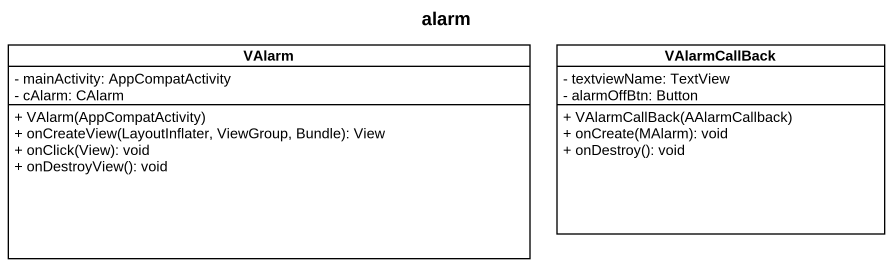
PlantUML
@startuml
title alarm
hide circle
hide empty members
skinparam classAttributeIconSize 0
class VAlarm {
  - mainActivity: AppCompatActivity
  - cAlarm: CAlarm
  + VAlarm(AppCompatActivity)
  + onCreateView(LayoutInflater, ViewGroup, Bundle): View
  + onClick(View): void
  + onDestroyView(): void
}
class VAlarmCallBack {
  - textviewName: TextView
  - alarmOffBtn: Button
  + VAlarmCallBack(AAlarmCallback)
  + onCreate(MAlarm): void
  + onDestroy(): void
}
@enduml
